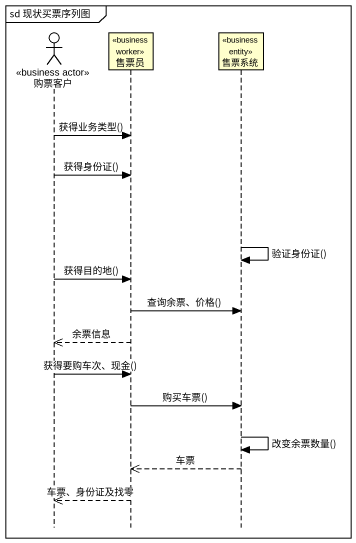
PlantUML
@startuml
mainframe sd 现状买票序列图
hide footbox
actor 购票客户 <<business actor>>
participant 售票员 <<business worker>>
participant 售票系统 <<business entity>>

购票客户 -> 售票员 : 获得业务类型()
购票客户 -> 售票员 : 获得身份证()
售票系统 -> 售票系统 : 验证身份证()
购票客户 -> 售票员 : 获得目的地()
售票员 -> 售票系统 : 查询余票、价格()
售票员 -->> 购票客户 : 余票信息
购票客户 -> 售票员 : 获得要购车次、现金()
售票员 -> 售票系统 : 购买车票()
售票系统 -> 售票系统 : 改变余票数量()
售票系统 -->> 售票员 : 车票
售票员 -->> 购票客户 : 车票、身份证及找零
@enduml
